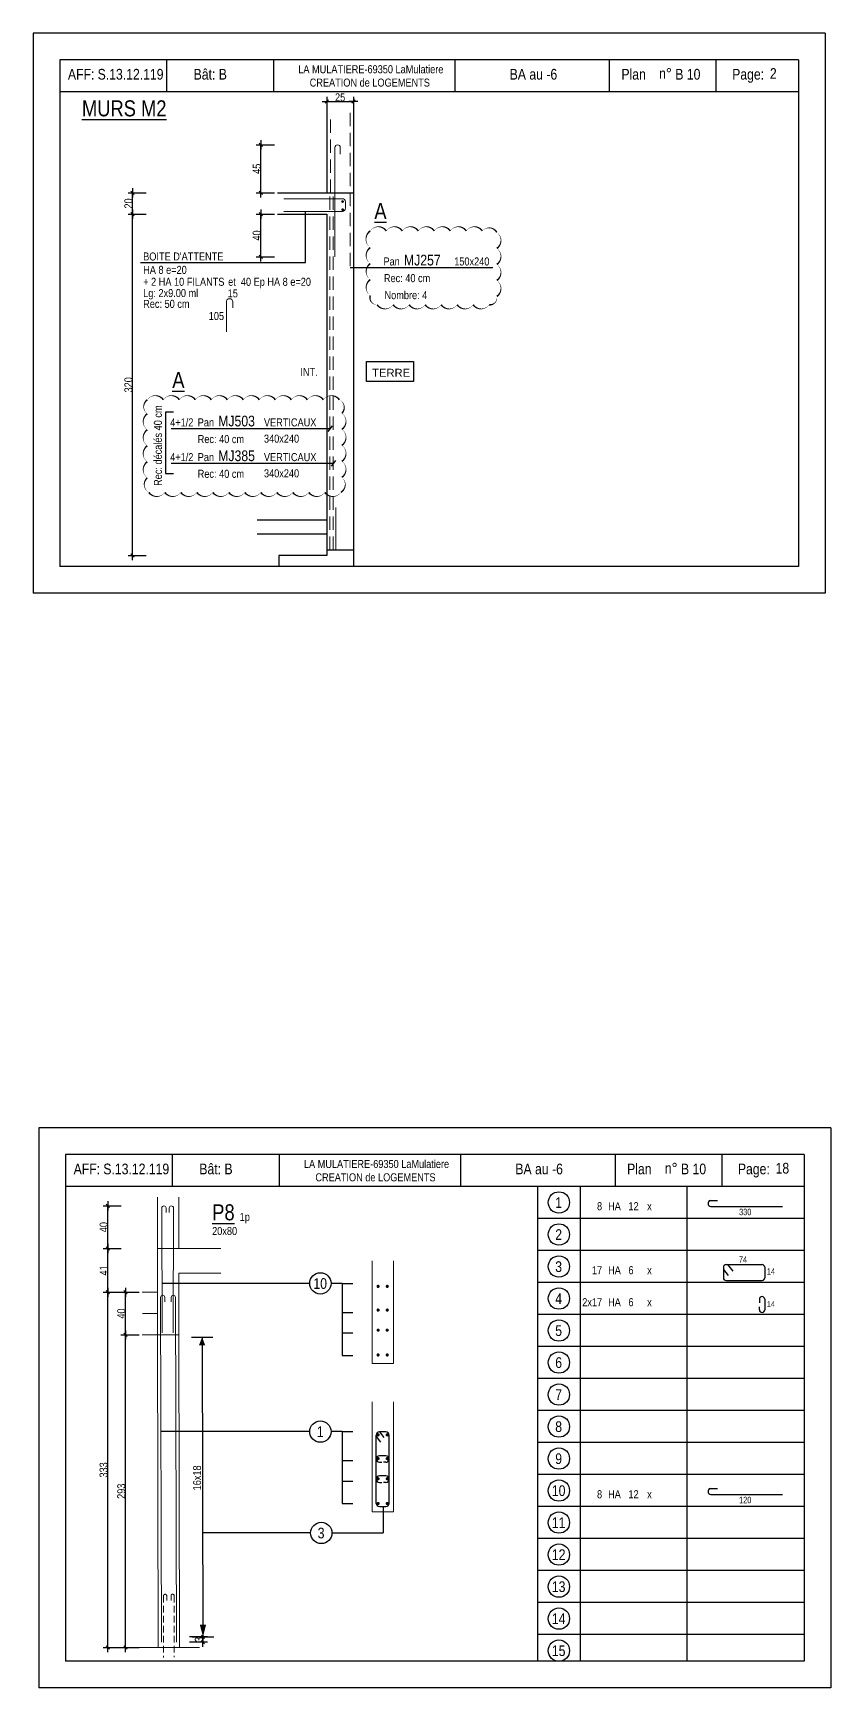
# Model space of a CAD drawing. Header units: metres. Extents: x -9927 to 45032, y -190416 to 12166.
# Drawn here: x 1032 to 2527, y -124751 to -121649 of the extents above; entities that cross this region are included whole.
import ezdxf
from ezdxf.enums import TextEntityAlignment as Align

# ---------------------------------------------------------------- set-up
doc = ezdxf.new("R2010")
doc.units = ezdxf.units.M
doc.header["$PDMODE"] = 65
doc.linetypes.add('CACHE2', pattern=[0.1875, 0.125, -0.0625])
for name, color, linetype in [('01_cote_gen', 4, 'Continuous'), ('01_fenetres', 171, 'Continuous'), ('01_linteaux', 3, 'Continuous'), ('01_murs_coup', 5, 'Continuous'), ('01_sem', 42, 'Continuous'), ('01_texte', 230, 'Continuous'), ('AA_COTES', 2, 'Continuous')]:
    doc.layers.add(name, color=color, linetype=linetype)
doc.styles.add('MATTE_TXT', font='arial.ttf')
doc.styles.add('STYLE2', font='ARIALN.TTF')
doc.dimstyles.new('JB25', dxfattribs={"dimscale": 0.1, "dimtxt": 150, "dimasz": 17, "dimexe": 0.1, "dimexo": 0.1, "dimgap": 0.09, "dimtad": 1, "dimdec": 1, "dimlfac": 0.5, "dimdsep": 46, "dimtxsty": 'STYLE2', "dimblk1": 'BOND_G', "dimblk2": 'BOND_D', "dimsah": 1, "dimcen": 1.5, "dimdle": 0.01, "dimse1": 1, "dimse2": 1, "dimclrd": 4, "dimclre": 2, "dimclrt": 5, "dimadec": 0, "dimazin": 0, "dimtfac": 2.333333, "dimtdec": 1, "dimtix": 1, "dimtmove": 2, "dimatfit": 3, "dimldrblk": 'BOND_G', "dimfxl": 1, "dimtolj": 1, "dimtzin": 0, "dimarcsym": 0})

# ---------------------------------------------------------------- blocks, each defined once
blk = doc.blocks.new('BOND_G')
at = {"layer": 'AA_COTES', "color": 0}
for p, q in [((5, 0), (-5, 0)), ((1.8, 1.8), (-1.8, -1.8)), ((0, -5), (0, 15))]:
    blk.add_line(p, q, dxfattribs=at)
blk = doc.blocks.new('BOND_D')
at = {"layer": 'AA_COTES', "color": 0}
for p, q in [((5, 0), (-5, 0)), ((-1.8, -1.8), (1.8, 1.8)), ((0, 5), (0, -15))]:
    blk.add_line(p, q, dxfattribs=at)
blk = doc.blocks.new('*D996')
at = {"layer": '01_cote_gen', "color": 4, "lineweight": -2, "transparency": 16777216}
blk.add_line((1218.2, -122626.6), (1218.2, -121990), dxfattribs=at)
at = {"layer": 'DEFPOINTS', "color": 0, "lineweight": 0, "transparency": 16777216}
for p in [(1218.2, -121988.3), (1243.7, -121988.3), (1313.8, -122628.3)]:
    blk.add_point(p, dxfattribs=at)
at = {"layer": '01_cote_gen', "color": 4, "lineweight": -2, "transparency": 16777216, "xscale": 1.7, "yscale": 1.7, "zscale": 1.7}
for name, p, rotation in [('BOND_D', (1218.2, -121988.3), 90), ('BOND_G', (1218.2, -122628.3), 270)]:
    blk.add_blockref(name, p, dxfattribs=dict(at, rotation=rotation))
at = {"layer": '01_cote_gen', "color": 5, "lineweight": 0, "transparency": 16777216, "insert": (1210.5, -122308.3), "char_height": 15, "attachment_point": 5, "rotation": 90, "style": 'STYLE2'}
blk.add_mtext('\\A1;320', dxfattribs=at)
blk = doc.blocks.new('*D997')
at = {"layer": '01_cote_gen', "color": 4, "lineweight": -2, "transparency": 16777216}
blk.add_line((1218.2, -121986.6), (1218.2, -121950), dxfattribs=at)
at = {"layer": 'DEFPOINTS', "color": 0, "lineweight": 0, "transparency": 16777216}
for p in [(1218.2, -121948.3), (1243.7, -121948.3), (1243.7, -121988.3)]:
    blk.add_point(p, dxfattribs=at)
at = {"layer": '01_cote_gen', "color": 4, "lineweight": -2, "transparency": 16777216, "xscale": 1.7, "yscale": 1.7, "zscale": 1.7}
for name, p, rotation in [('BOND_D', (1218.2, -121948.3), 90), ('BOND_G', (1218.2, -121988.3), 270)]:
    blk.add_blockref(name, p, dxfattribs=dict(at, rotation=rotation))
at = {"layer": '01_cote_gen', "color": 5, "lineweight": 0, "transparency": 16777216, "insert": (1210.5, -121968.3), "char_height": 15, "attachment_point": 5, "rotation": 90, "style": 'STYLE2'}
blk.add_mtext('\\A1;20', dxfattribs=at)
blk = doc.blocks.new('*D998')
at = {"layer": '01_cote_gen', "color": 4, "lineweight": -2, "transparency": 16777216}
blk.add_line((1458.6, -121946.6), (1458.6, -121860), dxfattribs=at)
at = {"layer": 'DEFPOINTS', "color": 0, "lineweight": 0, "transparency": 16777216}
for p in [(1458.6, -121858.3), (1588.3, -121858.3), (1551.7, -121948.3)]:
    blk.add_point(p, dxfattribs=at)
at = {"layer": '01_cote_gen', "color": 4, "lineweight": -2, "transparency": 16777216, "xscale": 1.7, "yscale": 1.7, "zscale": 1.7}
for name, p, rotation in [('BOND_D', (1458.6, -121858.3), 90), ('BOND_G', (1458.6, -121948.3), 270)]:
    blk.add_blockref(name, p, dxfattribs=dict(at, rotation=rotation))
at = {"layer": '01_cote_gen', "color": 5, "lineweight": 0, "transparency": 16777216, "insert": (1451, -121903.3), "char_height": 15, "attachment_point": 5, "rotation": 90, "style": 'STYLE2'}
blk.add_mtext('\\A1;45', dxfattribs=at)
blk = doc.blocks.new('*D999')
at = {"layer": '01_cote_gen', "color": 4, "lineweight": -2, "transparency": 16777216}
blk.add_line((1458.6, -122066.6), (1458.6, -121990), dxfattribs=at)
at = {"layer": 'DEFPOINTS', "color": 0, "lineweight": 0, "transparency": 16777216}
for p in [(1458.6, -121988.3), (1582.3, -121988.3), (1598.5, -122068.3)]:
    blk.add_point(p, dxfattribs=at)
at = {"layer": '01_cote_gen', "color": 4, "lineweight": -2, "transparency": 16777216, "xscale": 1.7, "yscale": 1.7, "zscale": 1.7}
for name, p, rotation in [('BOND_D', (1458.6, -121988.3), 90), ('BOND_G', (1458.6, -122068.3), 270)]:
    blk.add_blockref(name, p, dxfattribs=dict(at, rotation=rotation))
at = {"layer": '01_cote_gen', "color": 5, "lineweight": 0, "transparency": 16777216, "insert": (1451, -122028.3), "char_height": 15, "attachment_point": 5, "rotation": 90, "style": 'STYLE2'}
blk.add_mtext('\\A1;40', dxfattribs=at)
blk = doc.blocks.new('*D1016')
at = {"layer": '01_cote_gen', "color": 4, "lineweight": -2, "transparency": 16777216}
blk.add_line((1584, -121777.1), (1630.6, -121777.1), dxfattribs=at)
at = {"layer": 'DEFPOINTS', "color": 0, "lineweight": 0, "transparency": 16777216}
for p in [(1582.3, -121777.5), (1632.3, -121777.1), (1632.3, -121777.5)]:
    blk.add_point(p, dxfattribs=at)
at = {"layer": '01_cote_gen', "color": 4, "lineweight": -2, "transparency": 16777216, "xscale": 1.7, "yscale": 1.7, "zscale": 1.7, "rotation": 180}
blk.add_blockref('BOND_G', (1582.3, -121777.1), dxfattribs=at)
at = {"layer": '01_cote_gen', "color": 4, "lineweight": -2, "transparency": 16777216, "xscale": 1.7, "yscale": 1.7, "zscale": 1.7}
blk.add_blockref('BOND_D', (1632.3, -121777.1), dxfattribs=at)
at = {"layer": '01_cote_gen', "color": 5, "lineweight": 0, "transparency": 16777216, "insert": (1607.3, -121769.4), "char_height": 15, "attachment_point": 5, "style": 'STYLE2'}
blk.add_mtext('\\A1;25', dxfattribs=at)
blk = doc.blocks.new('*D1061')
at = {"layer": '01_cote_gen', "color": 4, "linetype": 'Continuous', "lineweight": -2, "transparency": 16777216}
blk.add_line((1171.6, -124673.8), (1171.6, -124011.1), dxfattribs=at)
at = {"layer": 'DEFPOINTS', "color": 0, "linetype": 'Continuous', "lineweight": 0, "transparency": 16777216}
for p in [(1171.6, -124009.4), (1304.7, -124009.4), (1266.3, -124675.5)]:
    blk.add_point(p, dxfattribs=at)
at = {"layer": '01_cote_gen', "color": 4, "linetype": 'Continuous', "lineweight": -2, "transparency": 16777216, "xscale": 1.7, "yscale": 1.7, "zscale": 1.7}
for name, p, rotation in [('BOND_D', (1171.6, -124009.4), 90), ('BOND_G', (1171.6, -124675.5), 270)]:
    blk.add_blockref(name, p, dxfattribs=dict(at, rotation=rotation))
at = {"layer": '01_cote_gen', "color": 5, "linetype": 'Continuous', "lineweight": 0, "transparency": 16777216, "insert": (1164, -124342.5), "char_height": 15, "attachment_point": 5, "rotation": 90, "style": 'STYLE2'}
blk.add_mtext('\\A1;333', dxfattribs=at)
blk = doc.blocks.new('*D1062')
at = {"layer": '01_cote_gen', "color": 4, "linetype": 'Continuous', "lineweight": -2, "transparency": 16777216}
blk.add_line((1204.8, -124087.7), (1204.8, -124011.1), dxfattribs=at)
at = {"layer": 'DEFPOINTS', "color": 0, "linetype": 'Continuous', "lineweight": 0, "transparency": 16777216}
for p in [(1204.8, -124009.4), (1353, -124009.4), (1362.1, -124089.4)]:
    blk.add_point(p, dxfattribs=at)
at = {"layer": '01_cote_gen', "color": 4, "linetype": 'Continuous', "lineweight": -2, "transparency": 16777216, "xscale": 1.7, "yscale": 1.7, "zscale": 1.7}
for name, p, rotation in [('BOND_D', (1204.8, -124009.4), 90), ('BOND_G', (1204.8, -124089.4), 270)]:
    blk.add_blockref(name, p, dxfattribs=dict(at, rotation=rotation))
at = {"layer": '01_cote_gen', "color": 5, "linetype": 'Continuous', "lineweight": 0, "transparency": 16777216, "insert": (1197.1, -124049.4), "char_height": 15, "attachment_point": 5, "rotation": 90, "style": 'STYLE2'}
blk.add_mtext('\\A1;40', dxfattribs=at)
blk = doc.blocks.new('*D1063')
at = {"layer": '01_cote_gen', "color": 4, "linetype": 'Continuous', "lineweight": -2, "transparency": 16777216}
blk.add_line((1204.8, -124673.8), (1204.8, -124091.1), dxfattribs=at)
at = {"layer": 'DEFPOINTS', "color": 0, "linetype": 'Continuous', "lineweight": 0, "transparency": 16777216}
for p in [(1204.8, -124089.4), (1211.7, -124089.4), (1222.9, -124675.5)]:
    blk.add_point(p, dxfattribs=at)
at = {"layer": '01_cote_gen', "color": 4, "linetype": 'Continuous', "lineweight": -2, "transparency": 16777216, "xscale": 1.7, "yscale": 1.7, "zscale": 1.7}
for name, p, rotation in [('BOND_D', (1204.8, -124089.4), 90), ('BOND_G', (1204.8, -124675.5), 270)]:
    blk.add_blockref(name, p, dxfattribs=dict(at, rotation=rotation))
at = {"layer": '01_cote_gen', "color": 5, "linetype": 'Continuous', "lineweight": 0, "transparency": 16777216, "insert": (1197.1, -124382.5), "char_height": 15, "attachment_point": 5, "rotation": 90, "style": 'STYLE2'}
blk.add_mtext('\\A1;293', dxfattribs=at)
blk = doc.blocks.new('*D1064')
at = {"layer": '01_cote_gen', "color": 4, "linetype": 'Continuous', "lineweight": -2, "transparency": 16777216}
blk.add_line((1350.2, -124657.2), (1350.2, -124663.8), dxfattribs=at)
at = {"layer": 'DEFPOINTS', "color": 0, "linetype": 'Continuous', "lineweight": 0, "transparency": 16777216}
for p in [(1300.3, -124665.5), (1343.4, -124655.5), (1350.2, -124665.5)]:
    blk.add_point(p, dxfattribs=at)
at = {"layer": '01_cote_gen', "color": 4, "linetype": 'Continuous', "lineweight": -2, "transparency": 16777216, "xscale": 1.7, "yscale": 1.7, "zscale": 1.7}
for name, p, rotation in [('BOND_G', (1350.2, -124655.5), 90), ('BOND_D', (1350.2, -124665.5), 270)]:
    blk.add_blockref(name, p, dxfattribs=dict(at, rotation=rotation))
at = {"layer": '01_cote_gen', "color": 5, "linetype": 'Continuous', "lineweight": 0, "transparency": 16777216, "insert": (1342.5, -124660.5), "char_height": 15, "attachment_point": 5, "rotation": 90, "style": 'STYLE2'}
blk.add_mtext('\\A1;3', dxfattribs=at)
blk = doc.blocks.new('*D1065')
at = {"layer": '01_cote_gen', "color": 4, "lineweight": -2, "transparency": 16777216}
blk.add_line((1171.6, -124007.7), (1171.6, -123929.1), dxfattribs=at)
at = {"layer": 'DEFPOINTS', "color": 0, "lineweight": 0, "transparency": 16777216}
for p in [(1171.6, -123927.4), (1264.7, -123927.4), (1264.7, -124009.4)]:
    blk.add_point(p, dxfattribs=at)
at = {"layer": '01_cote_gen', "color": 4, "lineweight": -2, "transparency": 16777216, "xscale": 1.7, "yscale": 1.7, "zscale": 1.7}
for name, p, rotation in [('BOND_D', (1171.6, -123927.4), 90), ('BOND_G', (1171.6, -124009.4), 270)]:
    blk.add_blockref(name, p, dxfattribs=dict(at, rotation=rotation))
at = {"layer": '01_cote_gen', "color": 5, "lineweight": 0, "transparency": 16777216, "insert": (1164.1, -123968.4), "char_height": 15, "attachment_point": 5, "rotation": 90, "style": 'STYLE2'}
blk.add_mtext('\\A1;41', dxfattribs=at)
blk = doc.blocks.new('*D1066')
at = {"layer": '01_cote_gen', "color": 4, "lineweight": -2, "transparency": 16777216}
blk.add_line((1171.6, -123925.7), (1171.6, -123849.1), dxfattribs=at)
at = {"layer": 'DEFPOINTS', "color": 0, "lineweight": 0, "transparency": 16777216}
for p in [(1171.6, -123847.4), (1264.7, -123847.4), (1194, -123927.4)]:
    blk.add_point(p, dxfattribs=at)
at = {"layer": '01_cote_gen', "color": 4, "lineweight": -2, "transparency": 16777216, "xscale": 1.7, "yscale": 1.7, "zscale": 1.7}
for name, p, rotation in [('BOND_D', (1171.6, -123847.4), 90), ('BOND_G', (1171.6, -123927.4), 270)]:
    blk.add_blockref(name, p, dxfattribs=dict(at, rotation=rotation))
at = {"layer": '01_cote_gen', "color": 5, "lineweight": 0, "transparency": 16777216, "insert": (1164, -123887.4), "char_height": 15, "attachment_point": 5, "rotation": 90, "style": 'STYLE2'}
blk.add_mtext('\\A1;40', dxfattribs=at)

msp = doc.modelspace()

# ---------------------------------------------------------------- linework, layer by layer
at = {"layer": '01_cote_gen', "color": 2, "linetype": 'CACHE2', "lineweight": 0, "ltscale": 100}
for p, q in [((1276.29, -124578.52), (1276.29, -124694.08)), ((1282.29, -124578.52), (1282.29, -124587.49)), ((1290.29, -124578.52), (1290.29, -124587.49)), ((1296.29, -124578.52), (1296.29, -124693.23))]:
    msp.add_line(p, q, dxfattribs=at)
for centre in [(1279.29, -124578.52), (1293.29, -124578.52)]:
    msp.add_arc(centre, 3, 0, 180, dxfattribs=at)
at = {"layer": '01_fenetres', "ltscale": 30}
for p, q in [((1081.71, -121698.89), (1081.71, -122648.89)), ((1081.71, -121698.89), (1081.71, -122648.89)), ((1081.71, -121698.89), (1081.71, -122648.89)), ((2466.71, -121698.89), (1081.71, -121698.89)), ((1281.71, -121698.89), (1281.71, -121758.89)), ((1482.11, -121698.89), (1482.11, -121758.89)), ((1822.28, -121698.89), (1822.28, -121758.89)), ((2112.58, -121758.89), (2112.58, -121698.89)), ((2312.58, -121758.89), (2312.58, -121698.89)), ((2466.71, -121698.89), (2466.71, -122648.89)), ((2466.71, -121758.89), (1081.71, -121758.89)), ((2466.71, -122648.89), (1081.71, -122648.89)), ((1092.39, -123751.15), (1092.39, -124701.15)), ((1092.39, -123751.15), (1092.39, -124701.15)), ((1092.39, -123751.15), (1092.39, -124701.15)), ((2477.39, -123751.15), (1092.39, -123751.15)), ((1292.39, -123751.15), (1292.39, -123811.15)), ((1492.79, -123751.15), (1492.79, -123811.15)), ((1832.96, -123751.15), (1832.96, -123811.15)), ((2123.26, -123811.15), (2123.26, -123751.15)), ((2323.26, -123811.15), (2323.26, -123751.15)), ((2477.39, -123751.15), (2477.39, -124701.15)), ((2477.39, -123811.15), (1092.39, -123811.15)), ((2477.39, -124701.15), (1092.39, -124701.15))]:
    msp.add_line(p, q, dxfattribs=at)
at = {"layer": '01_linteaux', "linetype": 'Continuous'}
for p, q in [((2300.94, -123837.41), (2314.68, -123837.41)), ((2302.17, -123848.39), (2436.48, -123848.39)), ((2325.84, -123962.68), (2325.84, -123982.3)), ((2330.84, -123957.68), (2398.43, -123957.68)), ((2333.53, -123957.68), (2343.51, -123969.99)), ((2403.43, -123962.68), (2403.43, -123982.3)), ((2325.84, -123966.82), (2335.03, -123978.16)), ((2330.84, -123987.3), (2398.43, -123987.3)), ((2393.43, -124022.68), (2393.43, -124029.06)), ((2403.43, -124022.68), (2403.43, -124042.3)), ((2393.43, -124042.3), (2393.43, -124036.45)), ((2300.94, -124377.41), (2314.68, -124377.41)), ((2302.17, -124388.39), (2436.48, -124388.39))]:
    msp.add_line(p, q, dxfattribs=at)
for centre, start, end in [((2302.04, -123842.28), 102.77382, 192.77382), ((2302.17, -123843.39), 180, 270), ((2330.84, -123962.68), 90, 180), ((2398.43, -123962.68), 0, 90), ((2330.84, -123982.3), 180, 270), ((2398.43, -123982.3), 270, 0), ((2398.43, -124022.68), 90, 180), ((2398.43, -124022.68), 0, 90), ((2398.43, -124042.3), 180, 270), ((2398.43, -124042.3), 270, 0), ((2302.04, -124382.28), 102.77382, 192.77382), ((2302.17, -124383.39), 180, 270)]:
    msp.add_arc(centre, 5, start, end, dxfattribs=at)
at = {"layer": '01_murs_coup'}
for p, q in [((1582.31, -121777.54), (1582.31, -121948.31)), ((1632.31, -121777.54), (1632.31, -122648.89)), ((1489.88, -121948.31), (1632.31, -121948.31)), ((1489.88, -121988.31), (1582.31, -121988.31)), ((1582.31, -121988.31), (1582.31, -122628.31)), ((1582.31, -122562.31), (1451.64, -122562.31)), ((1582.31, -122588.31), (1451.64, -122588.31)), ((1492.31, -122628.31), (1492.31, -122648.89)), ((1582.31, -122628.31), (1492.31, -122628.31)), ((1632.31, -122618.31), (1582.31, -122618.31))]:
    msp.add_line(p, q, dxfattribs=at)
at = {"layer": '01_sem', "color": 2, "linetype": 'CACHE2', "lineweight": 0, "ltscale": 200}
msp.add_line((1589.56, -121948.31), (1589.56, -121805.36), dxfattribs=at)
at = {"layer": '01_sem', "color": 5, "linetype": 'CACHE2', "lineweight": 0, "ltscale": 200}
for p, q in [((1626.31, -121798.31), (1626.31, -122098.31)), ((1588.31, -121955.06), (1588.31, -122618.31)), ((1594.41, -121955.06), (1594.41, -122618.31))]:
    msp.add_line(p, q, dxfattribs=at)
at = {"layer": '01_sem', "color": 2, "lineweight": 0, "ltscale": 7}
for p, q in [((1597.64, -121863.31), (1597.64, -122068.31)), ((1607.64, -121863.31), (1607.64, -121875.62)), ((1611.53, -121959.31), (1501.99, -121959.31)), ((1617.53, -121965.31), (1617.53, -121977.31)), ((1611.53, -121983.31), (1501.99, -121983.31)), ((1394, -122152.85), (1394, -122209)), ((1406, -122152.85), (1406, -122164.06)), ((1599.02, -122538.31), (1599.02, -122618.31)), ((1264.66, -123927.44), (1264.66, -123831.18)), ((1304.66, -123927.44), (1304.66, -123831.18)), ((1272.98, -123851.44), (1273.85, -124085.34)), ((1280.98, -123851.44), (1280.98, -123859.85)), ((1286.97, -123851.44), (1286.97, -123859.85)), ((1294.97, -123851.44), (1294.11, -124085.34)), ((1383.84, -123927.44), (1264.66, -123927.44)), ((1264.66, -124089.44), (1264.66, -123927.44)), ((1667.08, -124142.7), (1667.08, -123950.56)), ((1667.08, -124142.7), (1667.08, -123950.56)), ((1707.08, -124142.7), (1707.08, -123950.56)), ((1304.66, -124089.44), (1304.66, -123973.44)), ((1383.84, -123973.44), (1304.66, -123973.44)), ((1264.66, -124009.44), (1236.26, -124009.44)), ((1270.66, -124019.18), (1272.29, -124665.52)), ((1278.66, -124019.18), (1278.66, -124027.58)), ((1290.66, -124019.18), (1290.66, -124027.58)), ((1298.66, -124019.18), (1300.29, -124665.52)), ((1264.66, -124049.44), (1237, -124049.44)), ((1304.66, -124089.44), (1236.26, -124089.44)), ((1264.66, -124089.44), (1266.29, -124675.52)), ((1304.66, -124089.44), (1306.29, -124675.52)), ((1667.08, -124142.7), (1707.08, -124142.7)), ((1667.08, -124142.7), (1707.08, -124142.7)), ((1667.08, -124421.18), (1667.08, -124214.59)), ((1667.08, -124421.18), (1667.08, -124214.59)), ((1707.08, -124421.18), (1707.08, -124214.59)), ((1667.08, -124421.18), (1707.08, -124421.18)), ((1667.08, -124421.18), (1707.08, -124421.18)), ((1343.84, -124675.52), (1210.56, -124675.52))]:
    msp.add_line(p, q, dxfattribs=at)
at = {"layer": '01_sem', "color": 2, "lineweight": 0, "ltscale": 7, "const_width": 2.5, "flags": 128}
for points in [[(1613.26, -121964.64, -1), (1610.76, -121964.64, -1)], [(1613.33, -121979.97, -1), (1610.83, -121979.97, -1)]]:
    msp.add_lwpolyline(points, format="xyb", close=True, dxfattribs=at)
at = {"layer": '01_sem', "color": 2, "lineweight": 0, "ltscale": 7}
for centre, radius, start, end in [((1602.64, -121863.31), 5, 90, 180), ((1602.64, -121863.31), 5, 0, 90), ((1611.53, -121965.31), 6, 0, 90), ((1611.53, -121977.31), 6, 270, 0), ((1400, -122152.85), 6, 90, 180), ((1400, -122152.85), 6, 0, 90), ((1276.98, -123851.44), 4, 0, 180), ((1290.97, -123851.44), 4, 0, 180), ((1274.66, -124019.18), 4, 0, 180), ((1294.66, -124019.18), 4, 0, 180)]:
    msp.add_arc(centre, radius, start, end, dxfattribs=at)
at = {"layer": '01_texte', "ltscale": 30}
for p, q in [((1031.71, -121648.89), (1031.71, -122698.89)), ((2516.71, -121648.89), (1031.71, -121648.89)), ((2516.71, -121648.89), (2516.71, -122698.89)), ((2516.71, -122698.89), (1031.71, -122698.89)), ((1042.39, -123701.15), (1042.39, -124751.15)), ((2527.39, -123701.15), (1042.39, -123701.15)), ((2527.39, -123701.15), (2527.39, -124751.15)), ((1977.39, -123811.15), (1977.39, -124701.15)), ((2057.39, -123811.15), (2057.39, -124701.15)), ((2257.39, -123811.15), (2257.39, -124701.15)), ((2477.39, -123871.15), (1977.39, -123871.15)), ((2477.39, -123931.15), (1977.39, -123931.15)), ((2477.39, -123991.15), (1977.39, -123991.15)), ((2477.39, -124051.15), (1977.39, -124051.15)), ((1328.39, -124093.75), (1368.71, -124093.75)), ((1348.55, -124093.75), (1350.18, -124662.39)), ((2477.39, -124111.15), (1977.39, -124111.15)), ((2477.39, -124171.15), (1977.39, -124171.15)), ((2477.39, -124231.15), (1977.39, -124231.15)), ((1693.08, -124271.18), (1681.08, -124271.18)), ((1681.08, -124271.18), (1689.07, -124281.91)), ((1675.08, -124405.18), (1675.08, -124277.18)), ((1675.08, -124279.73), (1683.07, -124290.46)), ((1699.08, -124405.18), (1699.08, -124277.18)), ((2477.39, -124291.15), (1977.39, -124291.15)), ((1693.08, -124316.12), (1681.08, -124316.12)), ((1681.08, -124328.12), (1685.26, -124328.12)), ((1693.08, -124328.12), (1688.89, -124328.12)), ((1693.08, -124353.8), (1681.08, -124353.8)), ((1681.08, -124365.8), (1685.26, -124365.8)), ((1693.08, -124365.8), (1688.89, -124365.8)), ((2477.39, -124351.15), (1977.39, -124351.15)), ((1681.08, -124411.18), (1693.08, -124411.18)), ((2477.39, -124411.15), (1977.39, -124411.15)), ((2477.39, -124471.15), (1977.39, -124471.15)), ((2477.39, -124531.15), (1977.39, -124531.15)), ((2477.39, -124591.15), (1977.39, -124591.15)), ((1330.03, -124655.52), (1370.34, -124655.52)), ((2477.39, -124651.15), (1977.39, -124651.15)), ((2527.39, -124751.15), (1042.39, -124751.15))]:
    msp.add_line(p, q, dxfattribs=at)
at = {"layer": '01_texte'}
for p, q in [((1542.4, -122079.03), (1542.4, -121983.31)), ((1233.11, -122079.03), (1542.4, -122079.03)), ((1626.31, -122088.61), (1893.51, -122088.61)), ((1294.64, -122359.61), (1279.65, -122359.61)), ((1279.65, -122359.61), (1279.65, -122474.34)), ((1290.37, -122390.32), (1588.31, -122390.32)), ((1592.41, -122385.04), (1584.22, -122395.59)), ((1279.65, -122474.34), (1294.64, -122474.34)), ((1290.37, -122455.41), (1594.41, -122455.41)), ((1598.5, -122450.14), (1590.31, -122460.68)), ((1550.39, -123992.84), (1273.09, -123992.84)), ((1610.86, -123992.84), (1590.39, -123992.84)), ((1610.86, -123992.84), (1610.86, -124127.82)), ((1610.86, -123992.84), (1630.87, -123992.84)), ((1610.86, -124047.12), (1630.87, -124047.12)), ((1610.86, -124085.81), (1630.87, -124085.81)), ((1610.86, -124127.82), (1630.87, -124127.82)), ((1550.39, -124270.69), (1270.66, -124270.69)), ((1610.86, -124270.69), (1590.39, -124270.69)), ((1610.86, -124270.69), (1610.86, -124405.67)), ((1610.86, -124270.69), (1630.87, -124270.69)), ((1610.86, -124324.97), (1630.87, -124324.97)), ((1610.86, -124363.66), (1630.87, -124363.66)), ((1610.86, -124405.67), (1630.87, -124405.67)), ((1687.92, -124411.18), (1687.92, -124460.58)), ((1552.02, -124460.58), (1350.18, -124460.58)), ((1592.02, -124460.58), (1687.92, -124460.58))]:
    msp.add_line(p, q, dxfattribs=at)
at = {"layer": '01_texte', "flags": 128}
for points in [[(1663.85, -122019.71, 0, 3, -0.5205671), (1693.85, -122019.71, 0, 3, -0.5205671), (1723.85, -122019.71, 0, 3, -0.5205671), (1753.85, -122019.71, 0, 3, -0.5205671), (1783.85, -122019.71, 0, 3, -0.5205671), (1813.85, -122019.71, 0, 3, -0.5205671), (1843.85, -122019.71, 0, 3, -0.5205671), (1873.85, -122019.71, 0, 3, -0.5205671), (1901.04, -122022.52, 0, 3, -0.5205671), (1901.04, -122052.52, 0, 3, -0.5205671), (1901.04, -122082.52, 0, 3, -0.5205671), (1901.04, -122112.52, 0, 3, -0.5205671), (1901.04, -122142.52, 0, 3, -0.5205671), (1886.68, -122158.15, 0, 3, -0.5205671), (1856.68, -122158.15, 0, 3, -0.5205671), (1826.68, -122158.15, 0, 3, -0.5205671), (1796.68, -122158.15, 0, 3, -0.5205671), (1766.68, -122158.15, 0, 3, -0.5205671), (1736.68, -122158.15, 0, 3, -0.5205671), (1706.68, -122158.15, 0, 3, -0.5205671), (1676.68, -122158.15, 0, 3, -0.5205671), (1663.85, -122140.97, 0, 3, -0.5205671), (1663.85, -122110.97, 0, 3, -0.5205671), (1663.85, -122080.97, 0, 3, -0.5205671), (1663.85, -122050.97, 0, 3, -0.5205671)], [(1245.89, -122336.36, 0, 3, -0.5205671), (1275.89, -122336.36, 0, 3, -0.5205671), (1305.89, -122336.36, 0, 3, -0.5205671), (1335.89, -122336.36, 0, 3, -0.5205671), (1365.89, -122336.36, 0, 3, -0.5205671), (1395.89, -122336.36, 0, 3, -0.5205671), (1425.89, -122336.36, 0, 3, -0.5205671), (1455.89, -122336.36, 0, 3, -0.5205671), (1485.89, -122336.36, 0, 3, -0.5205671), (1515.89, -122336.36, 0, 3, -0.5205671), (1545.89, -122336.36, 0, 3, -0.5205671), (1575.89, -122336.36, 0, 3, -0.5205671), (1605.89, -122336.36, 0, 3, -0.5205671), (1610.53, -122361.72, 0, 3, -0.5205671), (1610.53, -122391.72, 0, 3, -0.5205671), (1610.53, -122421.72, 0, 3, -0.5205671), (1610.53, -122451.72, 0, 3, -0.5205671), (1610.53, -122481.72, 0, 3, -0.5205671), (1608.63, -122509.82, 0, 3, -0.5205671), (1578.63, -122509.82, 0, 3, -0.5205671), (1548.63, -122509.82, 0, 3, -0.5205671), (1518.63, -122509.82, 0, 3, -0.5205671), (1488.63, -122509.82, 0, 3, -0.5205671), (1458.63, -122509.82, 0, 3, -0.5205671), (1428.63, -122509.82, 0, 3, -0.5205671), (1398.63, -122509.82, 0, 3, -0.5205671), (1368.63, -122509.82, 0, 3, -0.5205671), (1338.63, -122509.82, 0, 3, -0.5205671), (1308.63, -122509.82, 0, 3, -0.5205671), (1278.63, -122509.82, 0, 3, -0.5205671), (1248.63, -122509.82, 0, 3, -0.5205671), (1245.89, -122482.56, 0, 3, -0.5205671), (1245.89, -122452.56, 0, 3, -0.5205671), (1245.89, -122422.56, 0, 3, -0.5205671), (1245.89, -122392.56, 0, 3, -0.5205671), (1245.89, -122362.56, 0, 3, -0.5205671)]]:
    msp.add_lwpolyline(points, format="xyseb", close=True, dxfattribs=at)
at = {"layer": '01_texte', "elevation": 9.99}
msp.add_lwpolyline([(1656.46, -122264.63), (1745.05, -122264.63), (1745.05, -122301.92), (1656.46, -122301.92)], close=True, dxfattribs=at)
at = {"layer": '01_texte', "ltscale": 30, "const_width": 3, "flags": 128}
for points in [[(1680.01, -123998.4, -1), (1677.01, -123998.4, -1)], [(1694.14, -123998.4, 1), (1697.14, -123998.4, 1)], [(1680.01, -124042.83, 1), (1677.01, -124042.83, 1)], [(1694.14, -124042.83, -1), (1697.14, -124042.83, -1)], [(1680.01, -124080.51, 1), (1677.01, -124080.51, 1)], [(1694.14, -124080.51, -1), (1697.14, -124080.51, -1)], [(1680.01, -124127, 1), (1677.01, -124127, 1)], [(1694.14, -124127, -1), (1697.14, -124127, -1)], [(1680.01, -124276.88, -1), (1677.01, -124276.88, -1)], [(1694.14, -124276.88, 1), (1697.14, -124276.88, 1)], [(1680.01, -124321.31, 1), (1677.01, -124321.31, 1)], [(1694.14, -124321.31, -1), (1697.14, -124321.31, -1)], [(1680.01, -124358.99, 1), (1677.01, -124358.99, 1)], [(1694.14, -124358.99, -1), (1697.14, -124358.99, -1)], [(1680.01, -124405.48, 1), (1677.01, -124405.48, 1)], [(1694.14, -124405.48, -1), (1697.14, -124405.48, -1)]]:
    msp.add_lwpolyline(points, format="xyb", close=True, dxfattribs=at)
at = {"layer": '01_texte'}
for centre in [(2017.39, -123841.15), (2017.39, -123901.15), (2017.39, -123961.15), (1570.39, -123992.84), (2017.39, -124021.15), (2017.39, -124081.15), (2017.39, -124141.15), (2017.39, -124201.15), (2017.39, -124261.15), (1570.39, -124270.69), (2017.39, -124321.15), (2017.39, -124381.15), (2017.39, -124441.15), (1572.02, -124460.58), (2017.39, -124501.15), (2017.39, -124561.15), (2017.39, -124621.15), (2017.39, -124681.15)]:
    msp.add_circle(centre, 20, dxfattribs=at)
at = {"layer": '01_texte', "ltscale": 30}
for centre, start, end in [((1681.08, -124277.18), 90.00091, 180), ((1693.08, -124277.18), 0, 90.00091), ((1681.08, -124322.12), 90.00091, 180), ((1681.08, -124322.12), 180, 269.99909), ((1693.08, -124322.12), 0, 90.00091), ((1693.08, -124322.12), 269.99909, 360), ((1681.08, -124359.8), 90.00091, 180), ((1681.08, -124359.8), 180, 269.99909), ((1693.08, -124359.8), 0, 90.00091), ((1693.08, -124359.8), 269.99909, 360), ((1681.08, -124405.18), 180, 270), ((1693.08, -124405.18), 270, 0)]:
    msp.add_arc(centre, 6, start, end, dxfattribs=at)
for points in [[(1348.55, -124093.75), (1342.65, -124108.82), (1348.55, -124108.82)], [(1348.55, -124093.75), (1354.45, -124108.82), (1348.55, -124108.82)], [(1350.18, -124655.52), (1344.28, -124632.45), (1350.18, -124632.45)], [(1350.18, -124655.52), (1356.08, -124632.45), (1350.18, -124632.45)]]:
    msp.add_solid(points, dxfattribs=at)

# ---------------------------------------------------------------- texts
at = {"layer": '01_texte'}
for s, height, style, p in [('AFF:', 20, 'STYLE2', (1097.01, -121736.04)), ('S.13.12.119', 20, 'STYLE2', (1152.67, -121736.04)), ('Bât: B', 20, 'STYLE2', (1332.65, -121736.04)), ('LA MULATIERE-69350 LaMulatiere', 15, 'STYLE2', (1528.8, -121724.17)), ('BA au -6', 20, 'STYLE2', (1925.11, -121736.04)), ('Plan', 20, 'STYLE2', (2134.63, -121736.04)), ('n%%D', 20, 'STYLE2', (2205.31, -121734.6)), ('B 10', 20, 'STYLE2', (2235.65, -121736.04)), ('Page:', 20, 'STYLE2', (2342.3, -121736.04)), ('2', 20, 'STYLE2', (2412.98, -121734.6)), ('CREATION de LOGEMENTS', 15, 'STYLE2', (1550.29, -121749.17)), ('%%UMURS M2', 30, 'STYLE2', (1123.35, -121804.96)), ('%%UA', 30, 'STYLE2', (1671.46, -121997.38)), ("BOITE D'ATTENTE", 15, 'STYLE2', (1238.1, -122075.15)), (' Pan    ', 15, 'STYLE2', (1683.76, -122084.49)), ('MJ257', 20, 'STYLE2', (1726.99, -122084.49)), ('150x240', 15, 'STYLE2', (1821.22, -122084.49)), ('HA 8 e=20', 15, 'STYLE2', (1238.1, -122100.3)), ('Rec: 40 cm', 15, 'STYLE2', (1689.4, -122115.77)), ('+ 2 HA 10 FILANTS', 15, 'STYLE2', (1238.1, -122122.6)), ('Lg: 2x9.00 ml', 15, 'STYLE2', (1238.1, -122143.74)), ('15', 15, 'STYLE2', (1396.56, -122144.25)), ('et  40 Ep HA 8 e=20', 15, 'STYLE2', (1397.38, -122122.6)), ('Nombre: 4', 15, 'STYLE2', (1690.55, -122147.68)), ('Rec: 50 cm', 15, 'STYLE2', (1238.1, -122164.03)), ('105', 15, 'STYLE2', (1361.02, -122186.73)), ('%%UA', 30, 'STYLE2', (1292.69, -122314.08)), ('INT.', 15, 'STYLE2', (1532.72, -122291.62)), ('TERRE', 15, 'MATTE_TXT', (1667.5, -122293.23, 9.99)), ('4+1/2', 15, 'STYLE2', (1288.72, -122386.2)), (' Pan    ', 15, 'STYLE2', (1335.58, -122386.2)), ('MJ503', 20, 'STYLE2', (1378.81, -122386.2)), ('VERTICAUX', 15, 'STYLE2', (1464.52, -122386.2)), ('Rec: 40 cm', 15, 'STYLE2', (1340.33, -122417.48)), ('340x240', 15, 'STYLE2', (1464.52, -122416.66)), ('4+1/2', 15, 'STYLE2', (1288.72, -122451.29)), (' Pan    ', 15, 'STYLE2', (1335.58, -122451.29)), ('MJ385', 20, 'STYLE2', (1378.81, -122451.29)), ('VERTICAUX', 15, 'STYLE2', (1464.52, -122451.29)), ('Rec: 40 cm', 15, 'STYLE2', (1340.33, -122482.57)), ('340x240', 15, 'STYLE2', (1464.52, -122481.75)), ('AFF:', 20, 'STYLE2', (1107.69, -123788.31)), ('S.13.12.119', 20, 'STYLE2', (1163.35, -123788.31)), ('Bât: B', 20, 'STYLE2', (1343.33, -123788.31)), ('LA MULATIERE-69350 LaMulatiere', 15, 'STYLE2', (1539.49, -123776.44)), ('BA au -6', 20, 'STYLE2', (1935.79, -123788.31)), ('Plan', 20, 'STYLE2', (2145.31, -123788.31)), ('n%%D', 20, 'STYLE2', (2215.99, -123786.86)), ('B 10', 20, 'STYLE2', (2246.34, -123788.31)), ('Page:', 20, 'STYLE2', (2352.98, -123788.31)), ('18', 20, 'STYLE2', (2423.66, -123786.86)), ('CREATION de LOGEMENTS', 15, 'STYLE2', (1560.97, -123801.44)), ('HA', 15, 'STYLE2', (2109.69, -123855.56)), ('12', 15, 'STYLE2', (2147.85, -123855.56)), ('%%UP8', 30, 'STYLE2', (1367.56, -123874.55)), ('1p', 15, 'STYLE2', (1418.98, -123875.64)), ('330', 12, 'STYLE2', (2355.23, -123864.89)), ('20x80', 15, 'STYLE2', (1367.37, -123902.16)), ('HA', 15, 'STYLE2', (2109.69, -123975.56)), ('6', 15, 'STYLE2', (2147.85, -123975.56)), ('74', 12, 'STYLE2', (2354.9, -123954.13)), ('14', 12, 'STYLE2', (2407.41, -123976.34)), ('HA', 15, 'STYLE2', (2109.69, -124035.56)), ('6', 15, 'STYLE2', (2147.85, -124035.56)), ('14', 10, 'STYLE2', (2407.41, -124036.34)), ('HA', 15, 'STYLE2', (2109.69, -124395.56)), ('12', 15, 'STYLE2', (2147.85, -124395.56)), ('120', 12, 'STYLE2', (2355.23, -124404.89))]:
    msp.add_text(s, height=height, dxfattribs=dict(at, style=style)).set_placement(p)
at = {"layer": '01_texte', "style": 'STYLE2'}
for s, p in [('Rec: décalés 40 cm', (1273.19, -122497.79)), ('16x18', (1346.58, -124380.88))]:
    msp.add_text(s, height=15, rotation=90, dxfattribs=at).set_placement(p)
for s, p in [('1', (2016.99, -123841.38)), ('2', (2016.99, -123901.38)), ('3', (2016.99, -123961.38)), ('10', (1569.98, -123993.07)), ('4', (2016.99, -124021.38)), ('5', (2016.99, -124081.38)), ('6', (2016.99, -124141.38)), ('7', (2016.99, -124201.38)), ('1', (1569.98, -124270.92)), ('8', (2016.99, -124261.38)), ('9', (2016.99, -124321.38)), ('10', (2016.99, -124381.38)), ('11', (2016.99, -124441.38)), ('3', (1571.61, -124460.81)), ('12', (2016.99, -124501.38)), ('13', (2016.99, -124561.38)), ('14', (2016.99, -124621.38)), ('15', (2016.99, -124681.38))]:
    msp.add_text(s, height=20, dxfattribs=at).set_placement(p, align=Align.MIDDLE_CENTER)
for s, p in [('8', (2098.48, -123855.56)), ('17', (2098.48, -123975.56)), ('2x17', (2098.48, -124035.56)), ('8', (2098.48, -124395.56))]:
    msp.add_text(s, height=15, dxfattribs=at).set_placement(p, align=Align.RIGHT)
for p in [(2187.27, -123855.56), (2187.27, -123975.56), (2187.27, -124035.56), (2187.27, -124395.56)]:
    msp.add_text('x', height=15, dxfattribs=at).set_placement(p, align=Align.CENTER)

# ---------------------------------------------------------------- dimensions: what is measured, and where the dimension line sits
at = {"layer": '01_cote_gen', "lineweight": 0}
dim = msp.add_linear_dim(base=(1632.31, -121777.09), p1=(1582.31, -121777.54), p2=(1632.31, -121777.54), dimstyle='JB25', dxfattribs=at)
dim.commit()
dim.dimension.update_dxf_attribs({"geometry": '*D1016', "text_midpoint": (1607.31, -121769.42)})
for base, p1, p2, picture, middle in [((1458.63, -121858.31), (1551.74, -121948.31), (1588.31, -121858.31), '*D998', (1451, -121903.31)), ((1218.19, -121948.31), (1243.69, -121988.31), (1243.69, -121948.31), '*D997', (1210.52, -121968.31)), ((1218.19, -121988.31), (1313.77, -122628.31), (1243.69, -121988.31), '*D996', (1210.52, -122308.31)), ((1458.63, -121988.31), (1598.49, -122068.31), (1582.31, -121988.31), '*D999', (1450.97, -122028.31)), ((1171.62, -123847.44), (1193.98, -123927.44), (1264.66, -123847.44), '*D1066', (1163.95, -123887.44)), ((1171.62, -123927.44), (1264.66, -124009.44), (1264.66, -123927.44), '*D1065', (1164.08, -123968.44))]:
    dim = msp.add_linear_dim(base=base, p1=p1, p2=p2, angle=90, dimstyle='JB25', dxfattribs=at)
    dim.commit()
    dim.dimension.update_dxf_attribs({"geometry": picture, "text_midpoint": middle})
at = {"layer": '01_cote_gen', "linetype": 'Continuous', "lineweight": 0}
for base, p1, p2, picture, middle in [((1171.62, -124009.44), (1266.29, -124675.52), (1304.66, -124009.44), '*D1061', (1163.95, -124342.48)), ((1204.8, -124009.44), (1362.08, -124089.44), (1353.02, -124009.44), '*D1062', (1197.13, -124049.44)), ((1204.8, -124089.44), (1222.92, -124675.52), (1211.67, -124089.44), '*D1063', (1197.13, -124382.48))]:
    dim = msp.add_linear_dim(base=base, p1=p1, p2=p2, angle=90, dimstyle='JB25', dxfattribs=at)
    dim.commit()
    dim.dimension.update_dxf_attribs({"geometry": picture, "text_midpoint": middle})
dim = msp.add_linear_dim(base=(1350.18, -124665.52), p1=(1343.36, -124655.52), p2=(1300.29, -124665.52), angle=90, text='3', dimstyle='JB25', dxfattribs=at)
dim.commit()
dim.dimension.update_dxf_attribs({"geometry": '*D1064', "text_midpoint": (1342.52, -124660.52)})

doc.saveas('drawing.dxf')
